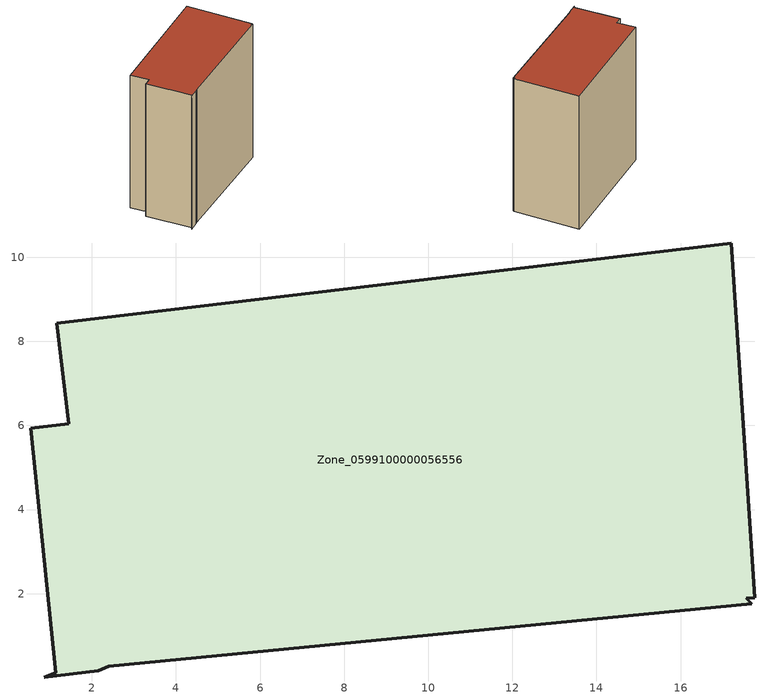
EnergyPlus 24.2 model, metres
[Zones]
Zone_0599100000056556
 floor ground (C_G): 1.17,8.43 17.2,10.34 17.77,1.91 17.56,1.89 17.69,1.76 2.4,0.27 2.15,0.17 0.87,0.02 1.14,0.12 0.55,5.93 1.45,6.04 z0
 wall outside (C_F): 17.2,10.34 1.17,8.43 1.45,6.04 0.55,5.93 1.14,0.12 0.87,0.02 2.15,0.17 2.4,0.27 17.69,1.76 17.56,1.89 17.77,1.91 17.2,10.34 z0:18.08
 roof outside (C_R): 0.55,5.93 1.14,0.12 0.87,0.02 2.15,0.17 2.4,0.27 17.69,1.76 17.56,1.89 17.77,1.91 17.2,10.34 1.17,8.43 1.45,6.04 z18.08
[BUILDING]
Pand.0599100000056556: North Axis=0; Terrain=City; Loads Convergence Tolerance Value=0.04; Temperature Convergence Tolerance Value=0.4; Solar Distribution=FullExterior; Maximum Number of Warmup Days=25; Minimum Number of Warmup Days=1
[Site:Location]
Rotterdam.The.Hague.AP_ZH_NLD Design_Conditions: Latitude=51.96; Longitude=4.45; Time Zone=1; Elevation=-4.5
[SITE:GROUNDTEMPERATURE:BUILDINGSURFACE]
18, 18, 18, 18, 18, 18, 18, 18, 18, 18, 18, 18
[MATERIAL] Thermal Absorptance=0.9; Solar Absorptance=0.7; Visible Absorptance=0.7
Name | Roughness | Thickness | Conductivity | Density | Specific Heat
G.TI.1946 | MediumSmooth | 0.15 | 1 | 540 | 1210
F.TI.1946 | Rough | 0.3 | 0.857143 | 1920 | 840
R.TI.1946 | MediumRough | 0.2 | 0.1 | 1500 | 1000
[CONSTRUCTION]
C_G: G.TI.1946
C_F: F.TI.1946
C_R: R.TI.1946
[ZONE]
Zone_0599100000056556: Type=1; Multiplier=1; Ceiling Height=Autocalculate; Volume=Autocalculate; Floor Area=autocalculate; Part of Total Floor Area=Yes
[ZONEINFILTRATION:DESIGNFLOWRATE]
Infil_Zone_0599100000056556: Zone or ZoneList or Space or SpaceList=Zone_0599100000056556; Schedule=AlwaysOn; Design Flow Rate Calculation Method=Flow/Area; Flow Rate per Floor Area=0.003; Constant Term Coefficient=1; Temperature Term Coefficient=0; Velocity Term Coefficient=0; Velocity Squared Term Coefficient=0
[HVACTEMPLATE:ZONE:IDEALLOADSAIRSYSTEM]
Zone_0599100000056556: Maximum Heating Supply Air Temperature=50; Minimum Cooling Supply Air Temperature=13; Maximum Heating Supply Air Humidity Ratio=0.0156; Minimum Cooling Supply Air Humidity Ratio=0.0077; Heating Limit=NoLimit; Cooling Limit=NoLimit; Dehumidification Control Type=ConstantSensibleHeatRatio; Cooling Sensible Heat Ratio=0.7; Dehumidification Setpoint=60; Humidification Control Type=None; Humidification Setpoint=30; Outdoor Air Method=None; Outdoor Air Flow Rate per Person=0.00944; Outdoor Air Flow Rate per Zone Floor Area=0; Outdoor Air Flow Rate per Zone=0; Demand Controlled Ventilation Type=None; Outdoor Air Economizer Type=NoEconomizer; Heat Recovery Type=None; Sensible Heat Recovery Effectiveness=0.7; Latent Heat Recovery Effectiveness=0.65
[ZONECONTROL:THERMOSTAT]
ThermostatControl_Zone_0599100000056556: Zone or ZoneList=Zone_0599100000056556; Control Type Schedule=DualSetpointControlType; Control 1=Thermostat_Zone_0599100000056556; Temperature Difference Between Cutout And Setpoint=0
[THERMOSTATSETPOINT:DUALSETPOINT]
Thermostat_Zone_0599100000056556: Heating Setpoint Temperature Schedule=HeatingSetpoint_Zone_0599100000056556; Cooling Setpoint Temperature Schedule=CoolingSetpoint_Zone_0599100000056556
[SCHEDULE:COMPACT]
HeatingSetpoint_Zone_0599100000056556: Through: 12/31, For: AllDays, Until: 24:00, 21
CoolingSetpoint_Zone_0599100000056556: Through: 12/31, For: AllDays, Until: 24:00, 24
DualSetpointControlType: Through: 12/31, For: AllDays, Until: 24:00, 4
AlwaysOn: Through: 12/31, For: AllDays, Until: 24:00, 1
